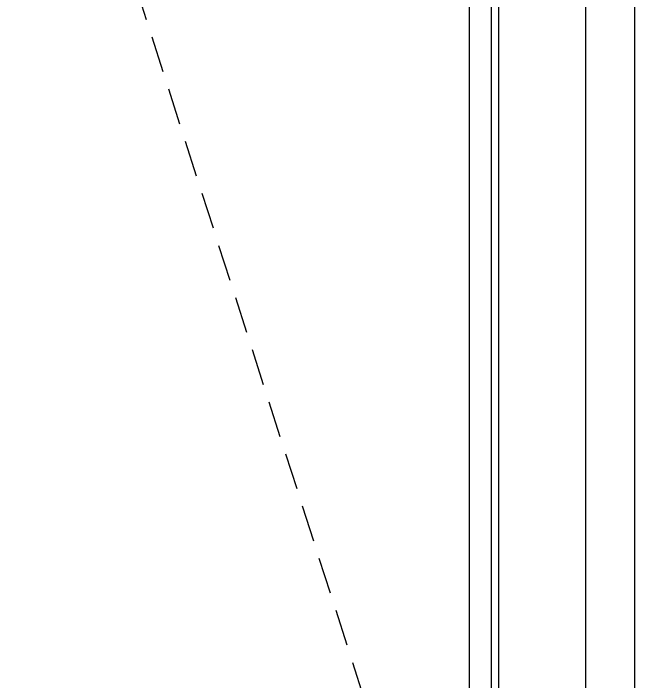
# Model space of a CAD drawing. Header units: millimetres. Extents: x -57981 to -54292, y 3591 to 5422.
# Drawn here: x -56589.4 to -56164.2, y 4506.7 to 4964.5 of the extents above; entities that cross this region are included whole.
import ezdxf

# ---------------------------------------------------------------- set-up
doc = ezdxf.new("R2010")
doc.units = ezdxf.units.MM
doc.linetypes.add('( Hidden )', pattern=[0.375, 0.25, -0.125])

msp = doc.modelspace()

# ---------------------------------------------------------------- linework, layer by layer
msp.add_line((-56277.15, 4101.2), (-56277.15, 5190.2))
for points in [[(-56164.15, 3988.2), (-57844.15, 3988.2), (-57844.15, 5303.2), (-56164.15, 5303.2)], [(-56997.95, 4021.6), (-56197.55, 4021.6), (-56197.55, 5269.8), (-56997.95, 5269.8)], [(-56938.35, 4081.2), (-56257.15, 4081.2), (-56257.15, 5210.2), (-56938.35, 5210.2)], [(-56933.35, 4086.2), (-56262.15, 4086.2), (-56262.15, 5205.2), (-56933.35, 5205.2)]]:
    msp.add_lwpolyline(points, close=True)
at = {"linetype": '( Hidden )', "ltscale": 100}
msp.add_lwpolyline([(-56997.95, 4021.6), (-56597.75, 5269.8), (-56197.55, 4021.6), (-56997.95, 4730.7), (-56197.55, 5269.8)], dxfattribs=at)

doc.saveas('drawing.dxf')
